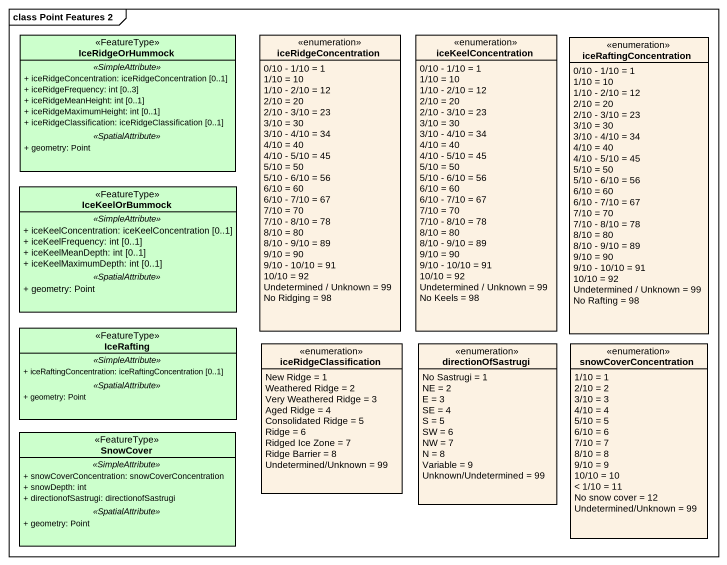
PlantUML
@startuml
mainframe class Point Features 2
hide circle
hide empty members
skinparam classAttributeIconSize 0
class IceRidgeOrHummock <<FeatureType>> #CCFFCC {
  .. <<SimpleAttribute>> ..
  + iceRidgeConcentration: iceRidgeConcentration [0..1]
  + iceRidgeFrequency: int [0..3]
  + iceRidgeMeanHeight: int [0..1]
  + iceRidgeMaximumHeight: int [0..1]
  + iceRidgeClassification: iceRidgeClassification [0..1]
  .. <<SpatialAttribute>> ..
  + geometry: Point
}
enum iceRidgeConcentration #FCF2E3 {
  0/10 - 1/10 = 1
  1/10 = 10
  1/10 - 2/10 = 12
  2/10 = 20
  2/10 - 3/10 = 23
  3/10 = 30
  3/10 - 4/10 = 34
  4/10 = 40
  4/10 - 5/10 = 45
  5/10 = 50
  5/10 - 6/10 = 56
  6/10 = 60
  6/10 - 7/10 = 67
  7/10 = 70
  7/10 - 8/10 = 78
  8/10 = 80
  8/10 - 9/10 = 89
  9/10 = 90
  9/10 - 10/10 = 91
  10/10 = 92
  Undetermined / Unknown = 99
  No Ridging = 98
}
enum iceKeelConcentration #FCF2E3 {
  0/10 - 1/10 = 1
  1/10 = 10
  1/10 - 2/10 = 12
  2/10 = 20
  2/10 - 3/10 = 23
  3/10 = 30
  3/10 - 4/10 = 34
  4/10 = 40
  4/10 - 5/10 = 45
  5/10 = 50
  5/10 - 6/10 = 56
  6/10 = 60
  6/10 - 7/10 = 67
  7/10 = 70
  7/10 - 8/10 = 78
  8/10 = 80
  8/10 - 9/10 = 89
  9/10 = 90
  9/10 - 10/10 = 91
  10/10 = 92
  Undetermined / Unknown = 99
  No Keels = 98
}
enum iceRaftingConcentration #FCF2E3 {
  0/10 - 1/10 = 1
  1/10 = 10
  1/10 - 2/10 = 12
  2/10 = 20
  2/10 - 3/10 = 23
  3/10 = 30
  3/10 - 4/10 = 34
  4/10 = 40
  4/10 - 5/10 = 45
  5/10 = 50
  5/10 - 6/10 = 56
  6/10 = 60
  6/10 - 7/10 = 67
  7/10 = 70
  7/10 - 8/10 = 78
  8/10 = 80
  8/10 - 9/10 = 89
  9/10 = 90
  9/10 - 10/10 = 91
  10/10 = 92
  Undetermined / Unknown = 99
  No Rafting = 98
}
class IceKeelOrBummock <<FeatureType>> #CCFFCC {
  .. <<SimpleAttribute>> ..
  + iceKeelConcentration: iceKeelConcentration [0..1]
  + iceKeelFrequency: int [0..1]
  + iceKeelMeanDepth: int [0..1]
  + iceKeelMaximumDepth: int [0..1]
  .. <<SpatialAttribute>> ..
  + geometry: Point
}
class IceRafting <<FeatureType>> #CCFFCC {
  .. <<SimpleAttribute>> ..
  + iceRaftingConcentration: iceRaftingConcentration [0..1]
  .. <<SpatialAttribute>> ..
  + geometry: Point
}
enum iceRidgeClassification #FCF2E3 {
  New Ridge = 1
  Weathered Ridge = 2
  Very Weathered Ridge = 3
  Aged Ridge = 4
  Consolidated Ridge = 5
  Ridge = 6
  Ridged Ice Zone = 7
  Ridge Barrier = 8
  Undetermined/Unknown = 99
}
enum directionOfSastrugi #FCF2E3 {
  No Sastrugi = 1
  NE = 2
  E = 3
  SE = 4
  S = 5
  SW = 6
  NW = 7
  N = 8
  Variable = 9
  Unknown/Undetermined = 99
}
enum snowCoverConcentration #FCF2E3 {
  1/10 = 1
  2/10 = 2
  3/10 = 3
  4/10 = 4
  5/10 = 5
  6/10 = 6
  7/10 = 7
  8/10 = 8
  9/10 = 9
  10/10 = 10
  < 1/10 = 11
  No snow cover = 12
  Undetermined/Unknown = 99
}
class SnowCover <<FeatureType>> #CCFFCC {
  .. <<SimpleAttribute>> ..
  + snowCoverConcentration: snowCoverConcentration
  + snowDepth: int
  + directionofSastrugi: directionofSastrugi
  .. <<SpatialAttribute>> ..
  + geometry: Point
}
@enduml
